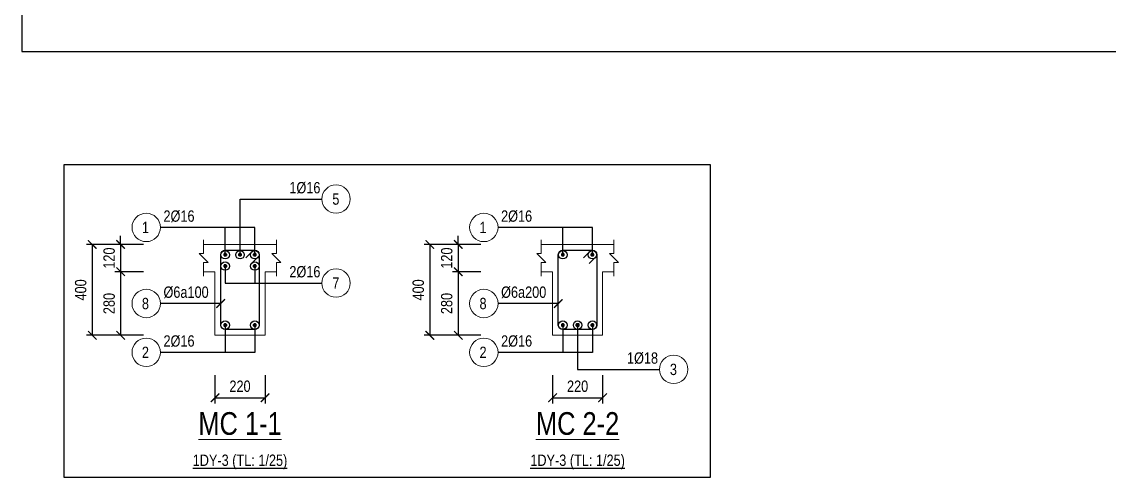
# Model space of a CAD drawing. Extents: x -165145 to 691808, y -202842 to 311040.
# Drawn here: x 337248 to 342032, y -81145 to -79140 of the extents above; entities that cross this region are included whole.
import ezdxf
from ezdxf.enums import TextEntityAlignment as Align

# ---------------------------------------------------------------- set-up
doc = ezdxf.new("R2010")
doc.units = 0
doc.header["$LTSCALE"] = 10
doc.header["$MEASUREMENT"] = 0
doc.layers.get('0').update_dxf_attribs({"linetype": 'CONTINUOUS'})
doc.layers.get('Defpoints').update_dxf_attribs({"color": 5, "linetype": 'CONTINUOUS'})
for name, color, linetype, lineweight in [('DCE_BaoBeTong', 4, 'CONTINUOUS', 18), ('DCE_Block', 8, 'CONTINUOUS', 9), ('DCE_Dim', 254, 'CONTINUOUS', 9), ('DCE_MCZiCZac', 144, 'CONTINUOUS', 13), ('DCE_ThepChu', 1, 'CONTINUOUS', 35), ('DCE_ThepDai', 220, 'CONTINUOUS', 25)]:
    doc.layers.add(name, color=color, linetype=linetype, lineweight=lineweight)
doc.styles.add('Dce_Text', font='arial.ttf', dxfattribs={"width": 0.8})
doc.dimstyles.new('Dce_207MV', dxfattribs={"dimscale": 25, "dimtxt": 2.5, "dimasz": 1.5, "dimexe": 1, "dimexo": 2, "dimgap": 1, "dimtad": 1, "dimdec": 0, "dimrnd": 5, "dimtxsty": 'Dce_Text', "dimblk": 'ARCHTICK', "dimcen": 2.5, "dimclrd": 8, "dimclre": 8, "dimclrt": 3, "dimadec": 0, "dimazin": 0, "dimtfac": 1, "dimtdec": 0, "dimtix": 1, "dimtmove": 2, "dimatfit": 3, "dimldrblk": 'DOTBLANK', "dimfxl": 1, "dimarcsym": 0})
doc.dimstyles.new('Dce_208MV', dxfattribs={"dimscale": 25, "dimtxt": 2.5, "dimasz": 1.5, "dimexe": 1, "dimexo": 2, "dimgap": 1, "dimtad": 1, "dimdec": 0, "dimrnd": 5, "dimtxsty": 'Dce_Text', "dimblk": 'ARCHTICK', "dimcen": 2.5, "dimclrd": 8, "dimclre": 8, "dimclrt": 3, "dimadec": 0, "dimazin": 0, "dimtfac": 1, "dimtdec": 0, "dimtix": 1, "dimtmove": 2, "dimatfit": 3, "dimldrblk": 'ARCHTICK', "dimfxl": 1, "dimarcsym": 0})
doc.dimstyles.new('Dce_25MV', dxfattribs={"dimscale": 25, "dimtxt": 2, "dimasz": 1.5, "dimexe": 1, "dimexo": 2, "dimgap": 1, "dimtad": 1, "dimdec": 0, "dimrnd": 5, "dimtxsty": 'Dce_Text', "dimblk": 'ARCHTICK', "dimcen": 2.5, "dimclrd": 8, "dimclre": 8, "dimclrt": 3, "dimadec": 0, "dimazin": 0, "dimtfac": 1, "dimtdec": 0, "dimtix": 1, "dimtmove": 2, "dimatfit": 3, "dimldrblk": 'OBLIQUE', "dimfxl": 4, "dimfxlon": 1, "dimarcsym": 0})

# ---------------------------------------------------------------- blocks, each defined once
blk = doc.blocks.new('Dce_KhtMcThepChu')
blk.add_circle((-2.5, 0), 2.5)
at = {"color": 3, "style": 'Dce_Text', "width": 0.8}
blk.add_attdef('DKVAKC', (0.5366843562450043, 1), '', height=2, dxfattribs=at)
at = {"color": 11, "style": 'Dce_Text', "width": 0.8}
blk.add_attdef('SH', text='', height=2, dxfattribs=at).set_placement((-2.637789904502043, -1), align=Align.CENTER)
blk = doc.blocks.new('_ArchTick')
at = {"color": 0, "linetype": 'ByBlock', "const_width": 0.15}
blk.add_lwpolyline([(-0.5, -0.5), (0.5, 0.5)], dxfattribs=at)
blk = doc.blocks.new('Dce_KhMatCat')
at = {"color": 255, "linetype": 'ByBlock', "lineweight": -2, "style": 'Dce_Text', "width": 0.8}
blk.add_attdef('TENMATCAT', text='', height=2, dxfattribs=at).set_placement((0, 0.7353247664414084), align=Align.CENTER)
at = {"color": 11, "lineweight": 25, "style": 'Dce_Text', "width": 0.8}
blk.add_attdef('TL', text='', height=1, dxfattribs=at).set_placement((0, -1.999434476778333), align=Align.CENTER)
blk = doc.blocks.new('*D2690')
at = {"layer": 'DCE_Dim', "color": 8, "lineweight": -2, "transparency": 16777216}
for p, q in [((337658.1809681149, -80120.49235901298), (337533.1809681149, -80120.49235901298)), ((337558.1809681149, -80120.49235901298), (337558.1809681149, -80520.49235901298)), ((337658.1809681149, -80520.49235901298), (337533.1809681149, -80520.49235901298))]:
    blk.add_line(p, q, dxfattribs=at)
at = {"layer": 'Defpoints', "color": 0, "transparency": 16777216}
for p in [(337858.1809681147, -80120.49235901298), (337558.1809681149, -80520.49235901298), (337858.1809681147, -80520.49235901298)]:
    blk.add_point(p, dxfattribs=at)
at = {"layer": 'DCE_Dim', "color": 8, "lineweight": -2, "transparency": 16777216, "xscale": 37.5, "yscale": 37.5, "zscale": 37.5}
for p, rotation in [((337558.1809681149, -80120.49235901298), 90), ((337558.1809681149, -80520.49235901298), 270)]:
    blk.add_blockref('_ArchTick', p, dxfattribs=dict(at, rotation=rotation))
at = {"layer": 'DCE_Dim', "color": 3, "transparency": 16777216, "insert": (337507.6523187288, -80320.49235901305), "char_height": 50, "attachment_point": 5, "rotation": 90, "style": 'Dce_Text'}
blk.add_mtext('400', dxfattribs=at)
blk = doc.blocks.new('_Oblique')
at = {"color": 0, "linetype": 'ByBlock', "lineweight": -2}
blk.add_line((-0.5, -0.5), (0.5, 0.5), dxfattribs=at)
blk = doc.blocks.new('*D2691')
at = {"layer": 'DCE_Dim', "color": 8, "lineweight": -2, "transparency": 16777216}
for p, q in [((337783.1809681149, -80120.49235901298), (337658.1809681149, -80120.49235901298)), ((337683.1809681149, -80120.49235901298), (337683.1809681149, -80082.99235901298)), ((337683.1809681149, -80120.49235901298), (337683.1809681149, -80240.49235901298)), ((337783.1809681149, -80240.49235901298), (337658.1809681149, -80240.49235901298)), ((337683.1809681149, -80240.49235901298), (337683.1809681149, -80277.99235901298))]:
    blk.add_line(p, q, dxfattribs=at)
at = {"layer": 'Defpoints', "color": 0, "transparency": 16777216}
for p in [(337858.1809681147, -80120.49235901298), (337683.1809681149, -80240.49235901298), (337858.1809681147, -80240.49235901298)]:
    blk.add_point(p, dxfattribs=at)
at = {"layer": 'DCE_Dim', "color": 8, "lineweight": -2, "transparency": 16777216, "xscale": 37.5, "yscale": 37.5, "zscale": 37.5}
for p, rotation in [((337683.1809681149, -80120.49235901298), 270), ((337683.1809681149, -80240.49235901298), 90)]:
    blk.add_blockref('_ArchTick', p, dxfattribs=dict(at, rotation=rotation))
at = {"layer": 'DCE_Dim', "color": 3, "transparency": 16777216, "insert": (337632.6523187288, -80180.49235901305), "char_height": 50, "attachment_point": 5, "rotation": 90, "style": 'Dce_Text'}
blk.add_mtext('120', dxfattribs=at)
blk = doc.blocks.new('*D2692')
at = {"layer": 'DCE_Dim', "color": 8, "lineweight": -2, "transparency": 16777216}
for p, q in [((337783.1809681149, -80240.49235901298), (337658.1809681149, -80240.49235901298)), ((337683.1809681149, -80240.49235901298), (337683.1809681149, -80520.49235901298)), ((337783.1809681149, -80520.49235901298), (337658.1809681149, -80520.49235901298))]:
    blk.add_line(p, q, dxfattribs=at)
at = {"layer": 'Defpoints', "color": 0, "transparency": 16777216}
for p in [(337858.1809681147, -80240.49235901298), (337683.1809681149, -80520.49235901298), (337858.1809681147, -80520.49235901298)]:
    blk.add_point(p, dxfattribs=at)
at = {"layer": 'DCE_Dim', "color": 8, "lineweight": -2, "transparency": 16777216, "xscale": 37.5, "yscale": 37.5, "zscale": 37.5}
for p, rotation in [((337683.1809681149, -80240.49235901298), 90), ((337683.1809681149, -80520.49235901298), 270)]:
    blk.add_blockref('_ArchTick', p, dxfattribs=dict(at, rotation=rotation))
at = {"layer": 'DCE_Dim', "color": 3, "transparency": 16777216, "insert": (337632.6523187288, -80380.49235901305), "char_height": 50, "attachment_point": 5, "rotation": 90, "style": 'Dce_Text'}
blk.add_mtext('280', dxfattribs=at)
blk = doc.blocks.new('*D2693')
at = {"layer": 'DCE_Dim', "color": 8, "lineweight": -2, "transparency": 16777216}
for p, q in [((338098.1809681146, -80695.49235901295), (338098.1809681146, -80820.49235901295)), ((338318.1809681146, -80695.49235901295), (338318.1809681146, -80820.49235901295)), ((338098.1809681146, -80795.49235901295), (338318.1809681146, -80795.49235901295))]:
    blk.add_line(p, q, dxfattribs=at)
at = {"layer": 'Defpoints', "color": 0, "transparency": 16777216}
for p in [(338098.1809681146, -80620.49235901295), (338318.1809681146, -80620.49235901295), (338318.1809681146, -80795.49235901295)]:
    blk.add_point(p, dxfattribs=at)
at = {"layer": 'DCE_Dim', "color": 8, "lineweight": -2, "transparency": 16777216, "xscale": 37.5, "yscale": 37.5, "zscale": 37.5, "rotation": 180}
blk.add_blockref('_ArchTick', (338098.1809681146, -80795.49235901295), dxfattribs=at)
at = {"layer": 'DCE_Dim', "color": 8, "lineweight": -2, "transparency": 16777216, "xscale": 37.5, "yscale": 37.5, "zscale": 37.5}
blk.add_blockref('_ArchTick', (338318.1809681146, -80795.49235901295), dxfattribs=at)
at = {"layer": 'DCE_Dim', "color": 3, "transparency": 16777216, "insert": (338208.1809681146, -80744.96370962686), "char_height": 50, "attachment_point": 5, "style": 'Dce_Text'}
blk.add_mtext('220', dxfattribs=at)
blk = doc.blocks.new('_DotBlank')
at = {"color": 0, "linetype": 'ByBlock', "lineweight": -2}
blk.add_line((-0.5, 0), (-1, 0), dxfattribs=at)
blk.add_circle((0, 0), 0.5, dxfattribs=at)
blk = doc.blocks.new('Dce_McThepChu')
at = {"color": 0}
for p, q in [((-0.5, 0), (0.5, 0)), ((-0.3535533905960619, 0.353553390592424), (0.3535533905960619, -0.353553390592424)), ((0.3535533905960619, 0.353553390592424), (-0.3535533905960619, -0.353553390592424)), ((0, 0.5), (0, -0.5))]:
    blk.add_line(p, q, dxfattribs=at)
at = {"color": 0, "const_width": 0.08333333333333334}
blk.add_lwpolyline([(-0.5, -1.818989403545856e-12, 1), (0.5000000000145519, -1.818989403545856e-12, 1), (-0.5, -1.818989403545856e-12, 1)], format="xyb", dxfattribs=at)
blk = doc.blocks.new('Dce_KhtMcThepTangCuong')
blk.add_circle((2.5, 0), 2.5)
at = {"color": 3, "style": 'Dce_Text', "width": 0.8}
blk.add_attdef('DKVAKC', text='', height=2, dxfattribs=at).set_placement((-0.2481346597082279, 1), align=Align.RIGHT)
at = {"color": 11, "style": 'Dce_Text', "width": 0.8}
blk.add_attdef('SH', text='', height=2, dxfattribs=at).set_placement((2.465552523874464, -1), align=Align.CENTER)
blk = doc.blocks.new('*D2694')
at = {"layer": 'DCE_Dim', "color": 8, "lineweight": -2, "transparency": 16777216}
for p, q in [((339143.1809681149, -80120.49235901298), (339018.1809681149, -80120.49235901298)), ((339043.1809681149, -80120.49235901298), (339043.1809681149, -80520.49235901298)), ((339143.1809681149, -80520.49235901298), (339018.1809681149, -80520.49235901298))]:
    blk.add_line(p, q, dxfattribs=at)
at = {"layer": 'Defpoints', "color": 0, "transparency": 16777216}
for p in [(339343.1809681147, -80120.49235901298), (339043.1809681149, -80520.49235901298), (339343.1809681147, -80520.49235901298)]:
    blk.add_point(p, dxfattribs=at)
at = {"layer": 'DCE_Dim', "color": 8, "lineweight": -2, "transparency": 16777216, "xscale": 37.5, "yscale": 37.5, "zscale": 37.5}
for p, rotation in [((339043.1809681149, -80120.49235901298), 90), ((339043.1809681149, -80520.49235901298), 270)]:
    blk.add_blockref('_ArchTick', p, dxfattribs=dict(at, rotation=rotation))
at = {"layer": 'DCE_Dim', "color": 3, "transparency": 16777216, "insert": (338992.6523187288, -80320.49235901305), "char_height": 50, "attachment_point": 5, "rotation": 90, "style": 'Dce_Text'}
blk.add_mtext('400', dxfattribs=at)
blk = doc.blocks.new('*D2695')
at = {"layer": 'DCE_Dim', "color": 8, "lineweight": -2, "transparency": 16777216}
for p, q in [((339268.1809681149, -80120.49235901298), (339143.1809681149, -80120.49235901298)), ((339168.1809681149, -80120.49235901298), (339168.1809681149, -80082.99235901298)), ((339168.1809681149, -80120.49235901298), (339168.1809681149, -80240.49235901298)), ((339268.1809681149, -80240.49235901298), (339143.1809681149, -80240.49235901298)), ((339168.1809681149, -80240.49235901298), (339168.1809681149, -80277.99235901298))]:
    blk.add_line(p, q, dxfattribs=at)
at = {"layer": 'Defpoints', "color": 0, "transparency": 16777216}
for p in [(339343.1809681147, -80120.49235901298), (339168.1809681149, -80240.49235901298), (339343.1809681147, -80240.49235901298)]:
    blk.add_point(p, dxfattribs=at)
at = {"layer": 'DCE_Dim', "color": 8, "lineweight": -2, "transparency": 16777216, "xscale": 37.5, "yscale": 37.5, "zscale": 37.5}
for p, rotation in [((339168.1809681149, -80120.49235901298), 270), ((339168.1809681149, -80240.49235901298), 90)]:
    blk.add_blockref('_ArchTick', p, dxfattribs=dict(at, rotation=rotation))
at = {"layer": 'DCE_Dim', "color": 3, "transparency": 16777216, "insert": (339117.6523187288, -80180.49235901305), "char_height": 50, "attachment_point": 5, "rotation": 90, "style": 'Dce_Text'}
blk.add_mtext('120', dxfattribs=at)
blk = doc.blocks.new('*D2696')
at = {"layer": 'DCE_Dim', "color": 8, "lineweight": -2, "transparency": 16777216}
for p, q in [((339268.1809681149, -80240.49235901298), (339143.1809681149, -80240.49235901298)), ((339168.1809681149, -80240.49235901298), (339168.1809681149, -80520.49235901298)), ((339268.1809681149, -80520.49235901298), (339143.1809681149, -80520.49235901298))]:
    blk.add_line(p, q, dxfattribs=at)
at = {"layer": 'Defpoints', "color": 0, "transparency": 16777216}
for p in [(339343.1809681147, -80240.49235901298), (339168.1809681149, -80520.49235901298), (339343.1809681147, -80520.49235901298)]:
    blk.add_point(p, dxfattribs=at)
at = {"layer": 'DCE_Dim', "color": 8, "lineweight": -2, "transparency": 16777216, "xscale": 37.5, "yscale": 37.5, "zscale": 37.5}
for p, rotation in [((339168.1809681149, -80240.49235901298), 90), ((339168.1809681149, -80520.49235901298), 270)]:
    blk.add_blockref('_ArchTick', p, dxfattribs=dict(at, rotation=rotation))
at = {"layer": 'DCE_Dim', "color": 3, "transparency": 16777216, "insert": (339117.6523187288, -80380.49235901305), "char_height": 50, "attachment_point": 5, "rotation": 90, "style": 'Dce_Text'}
blk.add_mtext('280', dxfattribs=at)
blk = doc.blocks.new('*D2697')
at = {"layer": 'DCE_Dim', "color": 8, "lineweight": -2, "transparency": 16777216}
for p, q in [((339583.1809681146, -80695.49235901295), (339583.1809681146, -80820.49235901295)), ((339803.1809681146, -80695.49235901295), (339803.1809681146, -80820.49235901295)), ((339583.1809681146, -80795.49235901295), (339803.1809681146, -80795.49235901295))]:
    blk.add_line(p, q, dxfattribs=at)
at = {"layer": 'Defpoints', "color": 0, "transparency": 16777216}
for p in [(339583.1809681146, -80620.49235901295), (339803.1809681146, -80620.49235901295), (339803.1809681146, -80795.49235901295)]:
    blk.add_point(p, dxfattribs=at)
at = {"layer": 'DCE_Dim', "color": 8, "lineweight": -2, "transparency": 16777216, "xscale": 37.5, "yscale": 37.5, "zscale": 37.5, "rotation": 180}
blk.add_blockref('_ArchTick', (339583.1809681146, -80795.49235901295), dxfattribs=at)
at = {"layer": 'DCE_Dim', "color": 8, "lineweight": -2, "transparency": 16777216, "xscale": 37.5, "yscale": 37.5, "zscale": 37.5}
blk.add_blockref('_ArchTick', (339803.1809681146, -80795.49235901295), dxfattribs=at)
at = {"layer": 'DCE_Dim', "color": 3, "transparency": 16777216, "insert": (339693.1809681146, -80744.96370962686), "char_height": 50, "attachment_point": 5, "style": 'Dce_Text'}
blk.add_mtext('220', dxfattribs=at)

msp = doc.modelspace()

# ---------------------------------------------------------------- linework, layer by layer
at = {"layer": 'DCE_BaoBeTong'}
for points in [[(338048.1809681146, -80120.49235901295), (338368.1809681146, -80120.49235901295)], [(339533.1809681146, -80120.49235901295), (339853.1809681146, -80120.49235901295)], [(338048.1809681146, -80240.49235901295), (338098.1809681146, -80240.49235901295), (338098.1809681146, -80520.49235901295), (338318.1809681146, -80520.49235901295), (338318.1809681146, -80240.49235901295), (338368.1809681146, -80240.49235901295)], [(339533.1809681146, -80240.49235901295), (339583.1809681146, -80240.49235901295), (339583.1809681146, -80520.49235901295), (339803.1809681146, -80520.49235901295), (339803.1809681146, -80240.49235901295), (339853.1809681146, -80240.49235901295)]]:
    msp.add_lwpolyline(points, dxfattribs=at)
at = {"layer": 'DCE_MCZiCZac'}
for points in [[(338048.1809681146, -80100.49235901295), (338048.1809681146, -80160.49235901295), (338028.1809681146, -80160.49235901295), (338068.1809681146, -80200.49235901295), (338048.1809681146, -80200.49235901295), (338048.1809681146, -80260.49235901295)], [(338368.1809681146, -80100.49235901295), (338368.1809681146, -80160.49235901295), (338348.1809681146, -80160.49235901295), (338388.1809681146, -80200.49235901295), (338368.1809681146, -80200.49235901295), (338368.1809681146, -80260.49235901295)], [(339533.1809681146, -80100.49235901295), (339533.1809681146, -80160.49235901295), (339513.1809681146, -80160.49235901295), (339553.1809681146, -80200.49235901295), (339533.1809681146, -80200.49235901295), (339533.1809681146, -80260.49235901295)], [(339853.1809681146, -80100.49235901295), (339853.1809681146, -80160.49235901295), (339833.1809681146, -80160.49235901295), (339873.1809681146, -80200.49235901295), (339853.1809681146, -80200.49235901295), (339853.1809681146, -80260.49235901295)]]:
    msp.add_lwpolyline(points, dxfattribs=at)
at = {"layer": 'DCE_ThepDai'}
for points in [[(338234.2398426177, -80179.43348450991), (338268.1809681146, -80145.49235901295), (338273.1809681146, -80145.49235901295, -0.3926990816987241), (338293.1809681146, -80165.49235901295), (338293.1809681146, -80475.49235901295, -0.3926990816987241), (338273.1809681146, -80495.49235901295), (338143.1809681146, -80495.49235901295, -0.3926990816987241), (338123.1809681146, -80475.49235901295), (338123.1809681146, -80165.49235901295, -0.3926990816987241), (338143.1809681146, -80145.49235901295), (338273.1809681146, -80145.49235901295, -0.3926990816987241), (338293.1809681146, -80165.49235901295), (338293.1809681146, -80170.49235901295), (338259.2398426177, -80204.43348450991)], [(339719.2398426177, -80179.43348450991), (339753.1809681146, -80145.49235901295), (339758.1809681146, -80145.49235901295, -0.3926990816987241), (339778.1809681146, -80165.49235901295), (339778.1809681146, -80475.49235901295, -0.3926990816987241), (339758.1809681146, -80495.49235901295), (339628.1809681146, -80495.49235901295, -0.3926990816987241), (339608.1809681146, -80475.49235901295), (339608.1809681146, -80165.49235901295, -0.3926990816987241), (339628.1809681146, -80145.49235901295), (339758.1809681146, -80145.49235901295, -0.3926990816987241), (339778.1809681146, -80165.49235901295), (339778.1809681146, -80170.49235901295), (339744.2398426177, -80204.43348450991)]]:
    msp.add_lwpolyline(points, format="xyb", dxfattribs=at)
at = {"layer": 'Defpoints'}
for points in [[(337248.1809681146, -75270.49235901295), (337248.1809681146, -79270.49235901295), (345448.1809681146, -79270.49235901295), (345448.1809681146, -75270.49235901295)], [(337433.1809681146, -79770.49235901295), (337433.1809681146, -81145.49235901295), (340278.1809681146, -81145.49235901295), (340278.1809681146, -79770.49235901295)]]:
    msp.add_lwpolyline(points, close=True, dxfattribs=at)

# ---------------------------------------------------------------- block references
at = {"layer": 'DCE_Block'}
for name, p, xscale, yscale, zscale, values in [('Dce_KhtMcThepTangCuong', (338568.1809681146, -79920.49235901295), 25, 25, 25, {'SH': '5', 'DKVAKC': '1%%c16'}), ('Dce_KhtMcThepChu', (337858.1809681146, -80045.49235901295), 25, 25, 25, {'DKVAKC': '2%%c16', 'SH': '1'}), ('Dce_KhtMcThepChu', (339343.1809681146, -80045.49235901295), 25, 25, 25, {'DKVAKC': '2%%c16', 'SH': '1'}), ('Dce_KhtMcThepTangCuong', (338568.1809681146, -80290.49235901295), 25, 25, 25, {'SH': '7', 'DKVAKC': '2%%c16'}), ('Dce_KhtMcThepChu', (337858.1809681146, -80380.49235901295), 25, 25, 25, {'DKVAKC': '%%c6a100', 'SH': '8'}), ('Dce_KhtMcThepChu', (339343.1809681146, -80380.49235901295), 25, 25, 25, {'DKVAKC': '%%c6a200', 'SH': '8'}), ('Dce_KhtMcThepChu', (337858.1809681146, -80595.49235901295), 25, 25, 25, {'DKVAKC': '2%%c16', 'SH': '2'}), ('Dce_KhtMcThepChu', (339343.1809681146, -80595.49235901295), 25, 25, 25, {'DKVAKC': '2%%c16', 'SH': '2'}), ('Dce_KhtMcThepTangCuong', (340053.1809681146, -80670.49235901295), 25, 25, 25, {'SH': '3', 'DKVAKC': '1%%c18'}), ('Dce_KhMatCat', (338208.1809681146, -80995.49235901295), 50, 50, 50, {'TL': '%%U1DY-3 (TL: 1/25)', 'TENMATCAT': '%%UMC 1-1'}), ('Dce_KhMatCat', (339693.1809681146, -80995.49235901295), 50, 50, 50, {'TL': '%%U1DY-3 (TL: 1/25)', 'TENMATCAT': '%%UMC 2-2'})]:
    msp.add_blockref(name, p, dxfattribs=dict(at, xscale=xscale, yscale=yscale, zscale=zscale)).add_auto_attribs(values)
at = {"layer": 'DCE_ThepChu'}
for p, xscale, yscale, zscale in [((338143.1809681146, -80165.49235901295), 16, 16, 16), ((338208.1809681146, -80165.49235901295), 16, 16, 16), ((338273.1809681146, -80165.49235901295), 16, 16, 16), ((339628.1809681146, -80165.49235901295), 16, 16, 16), ((339758.1809681146, -80165.49235901295), 16, 16, 16), ((338143.1809681146, -80215.49235901295), 16, 16, 16), ((338273.1809681146, -80215.49235901295), 16, 16, 16), ((338143.1809681146, -80475.49235901295), 16, 16, 16), ((338273.1809681146, -80475.49235901295), 16, 16, 16), ((339628.1809681146, -80475.49235901295), 16, 16, 16), ((339693.1809681146, -80475.49235901295), 18, 18, 18), ((339758.1809681146, -80475.49235901295), 16, 16, 16)]:
    msp.add_blockref('Dce_McThepChu', p, dxfattribs=dict(at, xscale=xscale, yscale=yscale, zscale=zscale))

# ---------------------------------------------------------------- dimensions: what is measured, and where the dimension line sits
at = {"layer": 'DCE_Dim'}
for base, p1, p2, picture, middle in [((337558.1809681149, -80520.49235901298), (337858.1809681146, -80120.49235901295), (337858.1809681146, -80520.49235901295), '*D2690', (337507.6523187288, -80320.49235901305)), ((337683.1809681149, -80240.49235901298), (337858.1809681146, -80120.49235901295), (337858.1809681146, -80240.49235901295), '*D2691', (337632.6523187288, -80180.49235901305)), ((339043.1809681149, -80520.49235901298), (339343.1809681146, -80120.49235901295), (339343.1809681146, -80520.49235901295), '*D2694', (338992.6523187288, -80320.49235901305)), ((339168.1809681149, -80240.49235901298), (339343.1809681146, -80120.49235901295), (339343.1809681146, -80240.49235901295), '*D2695', (339117.6523187288, -80180.49235901305)), ((337683.1809681149, -80520.49235901298), (337858.1809681146, -80240.49235901295), (337858.1809681146, -80520.49235901295), '*D2692', (337632.6523187288, -80380.49235901305)), ((339168.1809681149, -80520.49235901298), (339343.1809681146, -80240.49235901295), (339343.1809681146, -80520.49235901295), '*D2696', (339117.6523187288, -80380.49235901305))]:
    dim = msp.add_linear_dim(base=base, p1=p1, p2=p2, angle=90, dimstyle='Dce_25MV', dxfattribs=at)
    dim.commit()
    dim.dimension.update_dxf_attribs({"geometry": picture, "text_midpoint": middle})
for base, p1, p2, picture, middle in [((338318.1809681146, -80795.49235901295), (338098.1809681146, -80620.49235901295), (338318.1809681146, -80620.49235901295), '*D2693', (338208.1809681146, -80744.96370962686)), ((339803.1809681146, -80795.49235901295), (339583.1809681146, -80620.49235901295), (339803.1809681146, -80620.49235901295), '*D2697', (339693.1809681146, -80744.96370962686))]:
    dim = msp.add_linear_dim(base=base, p1=p1, p2=p2, dimstyle='Dce_25MV', dxfattribs=at)
    dim.commit()
    dim.dimension.update_dxf_attribs({"geometry": picture, "text_midpoint": middle})

# ---------------------------------------------------------------- leaders
at = {"layer": 'DCE_Block'}
for points, dimstyle in [([(338208.1809681146, -80165.49235901295), (338208.1809681146, -79920.49235901295), (338568.1809681146, -79920.49235901295)], 'Dce_207MV'), ([(338143.1809681146, -80165.49235901295), (338143.1809681146, -80045.49235901295), (337858.1809681146, -80045.49235901295)], 'Dce_207MV'), ([(338273.1809681146, -80165.49235901295), (338273.1809681146, -80045.49235901295), (337858.1809681146, -80045.49235901295)], 'Dce_207MV'), ([(339628.1809681146, -80165.49235901295), (339628.1809681146, -80045.49235901295), (339343.1809681146, -80045.49235901295)], 'Dce_207MV'), ([(339758.1809681146, -80165.49235901295), (339758.1809681146, -80045.49235901295), (339343.1809681146, -80045.49235901295)], 'Dce_207MV'), ([(338143.1809681146, -80215.49235901295), (338143.1809681146, -80290.49235901295), (338568.1809681146, -80290.49235901295)], 'Dce_207MV'), ([(338273.1809681146, -80215.49235901295), (338273.1809681146, -80290.49235901295), (338568.1809681146, -80290.49235901295)], 'Dce_207MV'), ([(338123.1809681146, -80380.49235901295), (337858.1809681146, -80380.49235901295)], 'Dce_208MV'), ([(339608.1809681146, -80380.49235901295), (339343.1809681146, -80380.49235901295)], 'Dce_208MV'), ([(338143.1809681146, -80475.49235901295), (338143.1809681146, -80595.49235901295), (337858.1809681146, -80595.49235901295)], 'Dce_207MV'), ([(338273.1809681146, -80475.49235901295), (338273.1809681146, -80595.49235901295), (337858.1809681146, -80595.49235901295)], 'Dce_207MV'), ([(339628.1809681146, -80475.49235901295), (339628.1809681146, -80595.49235901295), (339343.1809681146, -80595.49235901295)], 'Dce_207MV'), ([(339758.1809681146, -80475.49235901295), (339758.1809681146, -80595.49235901295), (339343.1809681146, -80595.49235901295)], 'Dce_207MV'), ([(339693.1809681146, -80475.49235901295), (339693.1809681146, -80670.49235901295), (340053.1809681146, -80670.49235901295)], 'Dce_207MV')]:
    msp.add_leader(points, dimstyle=dimstyle, dxfattribs=at)

doc.saveas('drawing.dxf')
